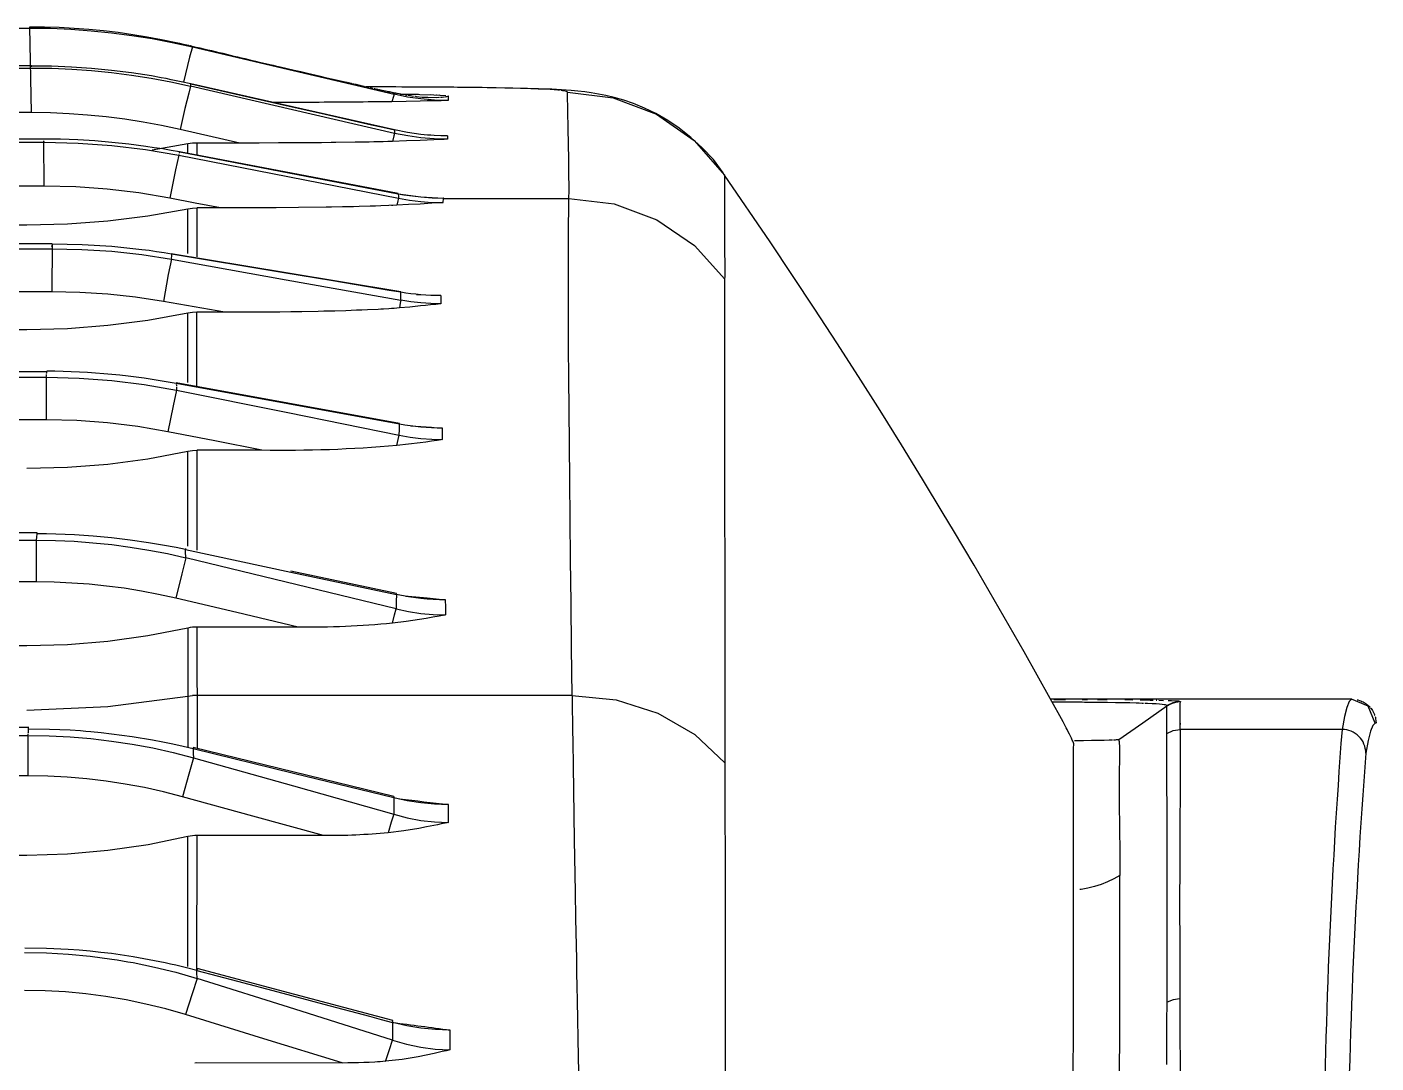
# Model space of a CAD drawing. Header units: millimetres. Extents: x 1291 to 5660, y 748 to 2981.
# Drawn here: x 2313.4 to 2370.5, y 1997 to 2040.8 of the extents above; entities that cross this region are included whole.
import ezdxf

# ---------------------------------------------------------------- set-up
doc = ezdxf.new("R2010")
doc.units = ezdxf.units.MM

msp = doc.modelspace()

# ---------------------------------------------------------------- linework, layer by layer
for p, q in [((2328.51, 2038.105), (2328.381, 2038.138)), ((2328.649, 2038.072), (2328.524, 2038.105)), ((2331.235, 2037.87), (2331.121, 2037.845)), ((2314.156, 2034.074), (2314.145, 2035.989)), ((2320.231, 2015.378), (2320.231, 2010.36)), ((2320.62, 2015.422), (2320.623, 2010.294))]:
    msp.add_line(p, q)
for points in [[(1596.518, 2040.764), (2313.551, 2040.764), (2314.421, 2040.753), (2315.286, 2040.713), (2316.152, 2040.651), (2317.01, 2040.566), (2317.869, 2040.453), (2318.723, 2040.317), (2319.574, 2040.156), (2320.425, 2039.968), (2324.687, 2038.963), (2328.953, 2037.962), (2328.953, 2038.006), (2328.935, 2038.013), (2328.92, 2038.013), (2328.902, 2038.021)], [(2313.625, 2037.184), (2313.551, 2040.801), (2313.548, 2040.808)], [(2320.271, 2040.02), (2320.231, 2040.031), (2320.194, 2040.038), (2320.117, 2040.053), (2320.044, 2040.071), (2319.89, 2040.104), (2319.739, 2040.137), (2319.127, 2040.262), (2318.514, 2040.379), (2317.902, 2040.478), (2317.285, 2040.57), (2316.665, 2040.64), (2316.042, 2040.695), (2315.422, 2040.746), (2314.798, 2040.779), (2314.175, 2040.797), (2313.548, 2040.805)], [(2320.425, 2039.968), (2320.3, 2039.525), (2320.047, 2038.472)], [(2320.421, 2039.965), (2320.421, 2039.987), (2320.385, 2039.998), (2320.344, 2040.005), (2320.308, 2040.012)], [(2326.885, 2038.472), (2326.632, 2038.531), (2326.375, 2038.586), (2326.111, 2038.648), (2325.847, 2038.707), (2325.296, 2038.839), (2325.014, 2038.905), (2324.728, 2038.971), (2324.434, 2039.037), (2324.141, 2039.106), (2323.998, 2039.139), (2323.851, 2039.172), (2323.704, 2039.213), (2323.264, 2039.312), (2323.114, 2039.349), (2322.963, 2039.382), (2322.809, 2039.422), (2322.659, 2039.455), (2322.505, 2039.495), (2322.351, 2039.528), (2322.193, 2039.565), (2322.039, 2039.605), (2321.881, 2039.638), (2321.724, 2039.679), (2321.562, 2039.715), (2321.405, 2039.756), (2321.243, 2039.796), (2321.082, 2039.829), (2320.917, 2039.869), (2320.755, 2039.906), (2320.587, 2039.946), (2320.421, 2039.987)], [(2313.617, 2039.161), (1596.03, 2039.154), (1595.601, 2039.147), (1595.388, 2039.136), (1595.175, 2039.128), (1594.966, 2039.121), (1593.902, 2039.048), (1593.059, 2038.971), (1592.637, 2038.919), (1592.215, 2038.861), (1591.793, 2038.798), (1591.375, 2038.736), (1590.539, 2038.578), (1589.706, 2038.402), (1585.4, 2037.43), (1581.097, 2036.454), (1580.818, 2036.396), (1580.4, 2036.319), (1580.261, 2036.297), (1580.118, 2036.278), (1579.978, 2036.26), (1579.413, 2036.22), (1578.848, 2036.198)], [(1590.164, 2036.476), (1589.959, 2037.353), (1589.798, 2038.01), (1589.717, 2038.303), (1590.55, 2038.483), (1591.382, 2038.641), (1592.219, 2038.769), (1593.059, 2038.879), (1593.902, 2038.963), (1594.746, 2039.022), (1595.593, 2039.059), (1596.444, 2039.07), (2313.625, 2039.07), (2314.476, 2039.059), (2315.323, 2039.022), (2316.167, 2038.963), (2317.01, 2038.879), (2317.85, 2038.769), (2318.686, 2038.641), (2319.519, 2038.483), (2320.352, 2038.303), (2320.271, 2038.01), (2320.11, 2037.353), (2319.904, 2036.476)], [(2331.22, 2036.198), (2330.938, 2036.201), (2330.655, 2036.22), (2330.512, 2036.227), (2330.373, 2036.238), (2330.23, 2036.245), (2330.091, 2036.26), (2329.529, 2036.344), (2328.972, 2036.454), (2324.665, 2037.43), (2320.363, 2038.402), (2319.948, 2038.494), (2319.53, 2038.578), (2319.321, 2038.622), (2319.112, 2038.655), (2318.694, 2038.736), (2317.854, 2038.861), (2317.01, 2038.971), (2316.588, 2039.011), (2316.167, 2039.048), (2315.741, 2039.081), (2315.316, 2039.106), (2314.465, 2039.147), (2313.614, 2039.154)], [(2313.621, 2039.121), (2313.617, 2039.136)], [(2320.355, 2038.34), (2320.359, 2038.355), (2320.363, 2038.38), (2320.363, 2038.402), (2324.082, 2037.559), (2326.041, 2037.118), (2327.996, 2036.675), (2328.484, 2036.564), (2328.972, 2036.451), (2328.975, 2036.381), (2328.979, 2036.308), (2328.942, 2036.201), (2328.884, 2035.967), (2328.689, 2035.963), (2328.495, 2035.956), (2328.396, 2035.956), (2328.198, 2035.948), (2328.099, 2035.948), (2327.901, 2035.941), (2327.703, 2035.937), (2327.501, 2035.934), (2327.303, 2035.934), (2326.496, 2035.919), (2326.294, 2035.919), (2325.891, 2035.912), (2325.689, 2035.912), (2324.875, 2035.904), (2324.471, 2035.904), (2324.064, 2035.901), (2323.25, 2035.897), (2320.62, 2035.897), (2320.425, 2035.886), (2320.231, 2035.86), (2318.719, 2035.592)], [(2320.352, 2038.318), (2320.355, 2038.329)], [(2331.22, 2036.201), (2331.22, 2036.128), (2331.217, 2036.055), (2330.652, 2036.069), (2330.091, 2036.117), (2329.533, 2036.198), (2328.979, 2036.308), (2320.352, 2038.303)], [(2326.951, 2038.454), (2326.929, 2038.461), (2326.907, 2038.465)], [(2326.998, 2038.446), (2326.976, 2038.454)], [(2327.284, 2038.38), (2327.262, 2038.388), (2327.24, 2038.388), (2327.218, 2038.395), (2327.174, 2038.402), (2327.152, 2038.413), (2327.02, 2038.439)], [(2327.064, 2038.428), (2327.042, 2038.439)], [(2327.13, 2038.413), (2327.086, 2038.428)], [(2327.516, 2038.329), (2327.497, 2038.329), (2327.347, 2038.369), (2327.328, 2038.369), (2327.306, 2038.373)], [(2327.56, 2038.314), (2327.538, 2038.321), (2327.413, 2038.355)], [(2327.475, 2038.336), (2327.453, 2038.34), (2327.435, 2038.347)], [(2327.684, 2038.288), (2327.662, 2038.296), (2327.64, 2038.296), (2327.622, 2038.303), (2327.6, 2038.307), (2327.582, 2038.31)], [(2327.886, 2038.244), (2327.864, 2038.248), (2327.846, 2038.255), (2327.725, 2038.277), (2327.703, 2038.288)], [(2329.687, 2038.263), (2327.761, 2038.27)], [(2342.881, 2034.609), (2342.87, 2034.62), (2342.866, 2034.635), (2342.459, 2035.196), (2341.979, 2035.695), (2341.509, 2036.128), (2341.01, 2036.528), (2340.526, 2036.854), (2340.02, 2037.144), (2339.55, 2037.371), (2339.077, 2037.57), (2338.663, 2037.713), (2338.256, 2037.823), (2337.914, 2037.911), (2337.599, 2037.969), (2337.295, 2038.021), (2337.023, 2038.061), (2336.722, 2038.094), (2336.447, 2038.12), (2336.04, 2038.145), (2335.626, 2038.171), (2335.064, 2038.189), (2334.441, 2038.211), (2333.803, 2038.222), (2333.106, 2038.237), (2332.324, 2038.244), (2331.488, 2038.255), (2330.604, 2038.263), (2329.284, 2038.266), (2329.034, 2038.27), (2328.282, 2038.27), (2327.776, 2038.274)], [(2327.824, 2038.255), (2327.805, 2038.263), (2327.783, 2038.27)], [(2327.945, 2038.23), (2327.926, 2038.237)], [(2328.062, 2038.204), (2328.044, 2038.211), (2328.022, 2038.211), (2328.003, 2038.215), (2327.985, 2038.222), (2327.963, 2038.23)], [(2328.139, 2038.186), (2328.121, 2038.189), (2328.099, 2038.197)], [(2328.194, 2038.178), (2328.176, 2038.178), (2328.157, 2038.186)], [(2335.002, 2038.186), (2334.936, 2038.189), (2334.874, 2038.189), (2334.738, 2038.197), (2334.599, 2038.2), (2334.301, 2038.208), (2333.979, 2038.215), (2333.638, 2038.222), (2333.274, 2038.23), (2333.179, 2038.233), (2332.985, 2038.233), (2332.886, 2038.237), (2332.684, 2038.241), (2332.482, 2038.241), (2332.064, 2038.248), (2331.631, 2038.252), (2331.187, 2038.255), (2330.729, 2038.259), (2330.259, 2038.263), (2329.775, 2038.266)], [(2335.948, 2038.127), (2335.879, 2038.134), (2335.728, 2038.145), (2335.552, 2038.16), (2335.351, 2038.171), (2335.123, 2038.182), (2335.064, 2038.182), (2335.031, 2038.186)], [(2331.242, 2037.694), (2331.096, 2037.694), (2330.949, 2037.687), (2330.802, 2037.687), (2330.655, 2037.68), (2330.358, 2037.68), (2330.061, 2037.669), (2329.463, 2037.661), (2328.862, 2037.647), (2328.664, 2037.647), (2328.462, 2037.639), (2328.26, 2037.636), (2327.857, 2037.636), (2327.651, 2037.628), (2327.24, 2037.628), (2326.83, 2037.621), (2325.997, 2037.621), (2325.792, 2037.614), (2324.332, 2037.614), (2323.917, 2037.606), (2323.866, 2037.606)], [(2328.289, 2038.153), (2328.271, 2038.156), (2328.253, 2038.164), (2328.231, 2038.171)], [(2329.093, 2037.98), (2329.085, 2037.988), (2329.067, 2037.995), (2329.03, 2038.002), (2328.983, 2038.013), (2328.763, 2038.061), (2328.667, 2038.079), (2328.275, 2038.153)], [(2328.363, 2038.138), (2328.345, 2038.145), (2328.326, 2038.145)], [(2328.455, 2038.12), (2328.436, 2038.12), (2328.418, 2038.123)], [(2328.579, 2038.094), (2328.561, 2038.094), (2328.543, 2038.098)], [(2328.7, 2038.061), (2328.682, 2038.065), (2328.667, 2038.072)], [(2328.77, 2038.046), (2328.752, 2038.054), (2328.737, 2038.054), (2328.719, 2038.061)], [(2328.821, 2038.035), (2328.803, 2038.039)], [(2328.924, 2038.028), (2328.851, 2038.039)], [(2331.231, 2037.896), (2331.235, 2037.889), (2331.246, 2037.889), (2331.242, 2037.694), (2330.666, 2037.713), (2330.091, 2037.764), (2329.518, 2037.845), (2328.953, 2037.962), (2328.924, 2037.87), (2328.862, 2037.647)], [(2329.372, 2037.936), (2329.166, 2037.973), (2328.953, 2038.013)], [(2329.21, 2037.969), (2329.324, 2037.969), (2329.405, 2037.962), (2329.984, 2037.962), (2330.05, 2037.955), (2330.633, 2037.944), (2330.641, 2037.94), (2331.14, 2037.911)], [(2329.489, 2037.914), (2329.474, 2037.922), (2329.423, 2037.929)], [(2329.504, 2037.911), (2329.5, 2037.914)], [(2329.775, 2037.87), (2329.709, 2037.881), (2329.643, 2037.896), (2329.595, 2037.903), (2329.544, 2037.911)], [(2329.841, 2037.863), (2329.834, 2037.87)], [(2330.872, 2037.819), (2330.406, 2037.812), (2330.38, 2037.819), (2330.149, 2037.83), (2329.903, 2037.856), (2329.881, 2037.863)], [(2330.377, 2037.955), (2330.388, 2037.947)], [(2330.501, 2037.947), (2330.509, 2037.944)], [(2330.736, 2037.94), (2330.743, 2037.936)], [(2330.813, 2037.819), (2330.769, 2037.812)], [(2330.879, 2037.936), (2330.886, 2037.929)], [(2331.052, 2037.837), (2330.993, 2037.83), (2330.927, 2037.823), (2330.916, 2037.819)], [(2330.997, 2037.929), (2331, 2037.922)], [(2331.103, 2037.845), (2331.088, 2037.837)], [(2331.114, 2037.914), (2331.118, 2037.911)], [(2331.169, 2037.852), (2331.158, 2037.848), (2331.143, 2037.845)], [(2331.246, 2037.87), (2331.242, 2037.859)], [(2336.29, 2038.046), (2336.279, 2038.061), (2336.246, 2038.079), (2336.19, 2038.094), (2336.11, 2038.109), (2336.088, 2038.112), (2336.062, 2038.116), (2336.036, 2038.116), (2336.007, 2038.12)], [(2336.491, 2012.531), (2336.462, 2014.538), (2336.436, 2016.449), (2336.414, 2018.265), (2336.396, 2019.988), (2336.381, 2021.624), (2336.367, 2023.165), (2336.356, 2024.614), (2336.345, 2025.975), (2336.337, 2027.244), (2336.33, 2028.418), (2336.326, 2029.507), (2336.326, 2031.404), (2336.33, 2031.822), (2336.334, 2032.214), (2336.334, 2032.585), (2336.341, 2032.933), (2336.341, 2033.256), (2336.345, 2033.406), (2336.348, 2033.553), (2336.348, 2033.667), (2336.352, 2033.777), (2336.352, 2034.206), (2336.348, 2034.415), (2336.348, 2034.617), (2336.345, 2034.811), (2336.345, 2035.006), (2336.341, 2035.189), (2336.33, 2035.879), (2336.319, 2036.484), (2336.312, 2036.755), (2336.308, 2037.005), (2336.301, 2037.232), (2336.297, 2037.437), (2336.293, 2037.786), (2336.29, 2038.046), (2338.223, 2037.812), (2340.046, 2037.115), (2341.645, 2036.003), (2342.929, 2034.54), (2342.929, 2031.763), (2342.932, 2031.58), (2342.932, 2031.103), (2342.936, 2031), (2342.936, 2030.255), (2342.932, 2030.142), (2342.932, 2028.003), (2342.929, 2027.57), (2342.929, 2023.928), (2342.932, 2022.692), (2342.932, 2019.959), (2342.936, 2018.463), (2342.936, 2015.209), (2342.94, 2013.448), (2342.94, 2011.603), (2342.947, 2009.667), (2342.947, 2007.66), (2342.954, 2005.577), (2342.954, 1995.258)], [(2322.435, 2035.897), (2319.904, 2036.476), (2319.127, 2036.642), (2318.349, 2036.785), (2317.568, 2036.906), (2316.783, 2037.005), (2315.998, 2037.082), (2315.209, 2037.137), (2314.421, 2037.173), (2313.625, 2037.184), (1596.444, 2037.184), (1595.648, 2037.173), (1594.86, 2037.137), (1594.071, 2037.082), (1593.286, 2037.005), (1592.501, 2036.906), (1591.72, 2036.785), (1590.942, 2036.642), (1590.164, 2036.476), (1587.633, 2035.897)], [(2321.614, 2033.15), (2320.543, 2033.359), (2319.471, 2033.564), (2318.155, 2033.788), (2316.827, 2033.945), (2315.495, 2034.045), (2314.156, 2034.074), (1595.912, 2034.074), (1595.923, 2035.989), (1595.927, 2035.992)], [(1595.912, 2035.93), (2314.156, 2035.93), (2314.153, 2035.945), (2314.149, 2035.963)], [(2319.875, 2035.468), (2319.879, 2035.482), (2319.882, 2035.501), (2319.89, 2035.519), (2324.508, 2034.635), (2329.129, 2033.755), (2329.129, 2033.758), (2319.886, 2035.526), (2319.886, 2035.519), (2319.53, 2035.585), (2319.174, 2035.647), (2318.815, 2035.702), (2318.459, 2035.758), (2317.74, 2035.849), (2317.021, 2035.926), (2316.299, 2035.985), (2315.576, 2036.029), (2315.213, 2036.044), (2314.85, 2036.055), (2314.487, 2036.062), (1595.945, 2036.062), (1595.934, 2036.029), (1595.927, 2035.996)], [(2314.123, 2036.062), (2314.123, 2036.069)], [(2314.149, 2035.97), (2314.145, 2035.981)], [(2314.156, 2035.93), (2315.591, 2035.893), (2317.018, 2035.791), (2318.437, 2035.618), (2319.853, 2035.38), (2319.717, 2034.763), (2319.471, 2033.564)], [(2331.217, 2036.055), (2331.074, 2036.044), (2330.927, 2036.044), (2330.641, 2036.029), (2330.351, 2036.018), (2330.057, 2036.011), (2329.474, 2035.985), (2328.88, 2035.97)], [(2319.86, 2035.413), (2319.853, 2035.38), (2329.14, 2033.56), (2329.115, 2033.458), (2329.071, 2033.267)], [(2320.231, 2035.468), (2320.231, 2035.86)], [(2320.62, 2035.897), (2320.62, 2035.405)], [(2357.689, 2010.503), (2357.682, 2010.529), (2357.667, 2010.562), (2357.652, 2010.595), (2357.634, 2010.635), (2357.594, 2010.719), (2357.542, 2010.829), (2357.513, 2010.888), (2357.447, 2011.013), (2357.41, 2011.086), (2357.374, 2011.163), (2357.33, 2011.244), (2357.289, 2011.321), (2357.245, 2011.413), (2355.595, 2014.373), (2353.907, 2017.307), (2353.478, 2018.041), (2353.045, 2018.774), (2352.612, 2019.504), (2352.176, 2020.231), (2351.296, 2021.683), (2350.408, 2023.132), (2349.506, 2024.577), (2348.596, 2026.015), (2347.675, 2027.449), (2346.747, 2028.876), (2344.858, 2031.719), (2342.929, 2034.54)], [(2329.129, 2033.751), (2329.368, 2033.711), (2329.845, 2033.645), (2330.087, 2033.619), (2330.567, 2033.586), (2331.052, 2033.571), (2331.048, 2033.564), (2331.048, 2033.553), (2330.087, 2033.601), (2329.133, 2033.74), (2329.137, 2033.652), (2329.14, 2033.56), (2329.61, 2033.48), (2330.083, 2033.425), (2330.556, 2033.388), (2331.033, 2033.377), (2331.048, 2033.553), (2336.348, 2033.553), (2338.259, 2033.326), (2340.064, 2032.651), (2341.652, 2031.569), (2342.936, 2030.145)], [(2219.557, 2032.431), (2219.583, 2032.434), (2313.43, 2032.434), (2315.143, 2032.475), (2316.849, 2032.603), (2318.543, 2032.816), (2320.231, 2033.113), (2320.425, 2033.142), (2320.62, 2033.15), (2320.62, 2031.077)], [(2320.231, 2031.22), (2320.231, 2033.113)], [(2331.033, 2033.377), (2330.549, 2033.348), (2330.057, 2033.318), (2329.566, 2033.293), (2329.071, 2033.267), (2328.737, 2033.249), (2328.396, 2033.238), (2328.165, 2033.23), (2327.937, 2033.223), (2327.475, 2033.208), (2327.244, 2033.205), (2326.778, 2033.194), (2326.312, 2033.186), (2326.081, 2033.183), (2324.908, 2033.164), (2323.968, 2033.157), (2323.495, 2033.153), (2323.026, 2033.153), (2322.556, 2033.15), (2320.623, 2033.15)], [(2328.906, 2033.256), (2328.847, 2033.256)], [(1590.869, 2029.195), (1590.66, 2030.336), (1590.531, 2030.985), (1591.789, 2031.18), (1593.048, 2031.319), (1594.313, 2031.4), (1595.582, 2031.429), (2314.487, 2031.429), (2315.756, 2031.4), (2317.021, 2031.319), (2318.283, 2031.18), (2319.537, 2030.985), (2319.409, 2030.336), (2319.2, 2029.195)], [(2314.49, 2031.635), (1595.579, 2031.635)], [(2319.537, 2031.202), (2319.226, 2031.253), (2318.91, 2031.301), (2318.595, 2031.345), (2318.283, 2031.385), (2317.652, 2031.455), (2317.021, 2031.514), (2315.759, 2031.594), (2314.49, 2031.62), (2314.487, 2029.606)], [(2314.487, 2031.525), (2314.49, 2031.572)], [(2329.247, 2029.599), (2324.39, 2030.406), (2319.534, 2031.216), (2319.537, 2031.213)], [(2330.93, 2029.445), (2330.93, 2029.096), (2330.509, 2029.107), (2330.087, 2029.137), (2329.665, 2029.184), (2329.247, 2029.25), (2329.247, 2029.584), (2328.752, 2029.665), (2328.256, 2029.749), (2326.279, 2030.079), (2324.299, 2030.409), (2319.537, 2031.202), (2319.537, 2031.095), (2319.534, 2031.04), (2319.537, 2030.985), (2324.394, 2030.116), (2329.247, 2029.25), (2329.218, 2029.118), (2329.177, 2028.924)], [(2321.804, 2028.737), (2320.502, 2028.968), (2319.2, 2029.195), (2318.026, 2029.375), (2316.852, 2029.503), (2315.671, 2029.58), (2314.487, 2029.606), (1595.582, 2029.606), (1594.397, 2029.58), (1593.216, 2029.503), (1592.039, 2029.375), (1590.869, 2029.195), (1589.567, 2028.968), (1588.264, 2028.737)], [(2330.93, 2029.096), (2330.718, 2029.074), (2330.608, 2029.063), (2330.501, 2029.049), (2330.281, 2029.027), (2330.065, 2029.005), (2329.625, 2028.961), (2329.181, 2028.924), (2328.961, 2028.902), (2328.847, 2028.895), (2328.737, 2028.887), (2328.51, 2028.873), (2328.396, 2028.869), (2328.282, 2028.862), (2327.827, 2028.84), (2327.596, 2028.829), (2327.369, 2028.821), (2326.91, 2028.803), (2326.448, 2028.792), (2326.217, 2028.785), (2325.986, 2028.781), (2325.751, 2028.774), (2325.058, 2028.763), (2324.592, 2028.755), (2324.13, 2028.748), (2323.198, 2028.741), (2322.736, 2028.741), (2322.27, 2028.737), (2320.623, 2028.737)], [(2329.907, 2029.496), (2330.079, 2029.489), (2330.509, 2029.467), (2330.93, 2029.445), (2330.509, 2029.452), (2330.087, 2029.478), (2329.874, 2029.5), (2329.665, 2029.522), (2329.456, 2029.551), (2329.247, 2029.584)], [(2320.62, 2025.604), (2320.62, 2028.737), (2320.425, 2028.73), (2320.231, 2028.696), (2318.543, 2028.392), (2316.849, 2028.172), (2315.143, 2028.04), (2313.43, 2028), (2219.583, 2028), (2219.583, 2026.261)], [(2320.231, 2025.773), (2320.231, 2028.696)], [(2314.263, 2026.162), (2314.266, 2026.18), (2314.266, 2026.221), (1595.454, 2026.221), (1595.109, 2026.213), (1594.768, 2026.202), (1594.423, 2026.191), (1593.733, 2026.151), (1593.051, 2026.096), (1592.365, 2026.026), (1591.683, 2025.942), (1591.342, 2025.894), (1591.001, 2025.843), (1590.663, 2025.784), (1590.322, 2025.725)], [(1595.817, 2025.993), (2314.252, 2025.993)], [(2314.252, 2026.026), (2314.255, 2026.059), (2314.259, 2026.088)], [(2314.252, 2024.192), (2314.252, 2025.993), (2315.638, 2025.956), (2317.018, 2025.854), (2318.393, 2025.685), (2319.758, 2025.447), (2319.615, 2024.775), (2319.391, 2023.686)], [(2314.259, 2026.118), (2314.263, 2026.14)], [(2329.665, 2023.935), (2330.083, 2023.906), (2330.314, 2023.888), (2330.542, 2023.873), (2330.773, 2023.855), (2331, 2023.84), (2330.542, 2023.847), (2330.087, 2023.88), (2329.859, 2023.902), (2329.632, 2023.932), (2329.405, 2023.965), (2329.181, 2024.001), (2329.181, 2024.031), (2324.46, 2024.893), (2319.743, 2025.751), (2319.747, 2025.744)], [(2319.747, 2025.692), (2319.75, 2025.656), (2319.75, 2025.623)], [(2319.754, 2025.586), (2319.758, 2025.516), (2319.758, 2025.447), (2324.467, 2024.497), (2329.173, 2023.543), (2329.628, 2023.458), (2330.087, 2023.4), (2330.545, 2023.367), (2331.008, 2023.352), (2331.004, 2023.598), (2331, 2023.84)], [(2323.356, 2022.905), (2321.375, 2023.297), (2319.391, 2023.686), (2318.118, 2023.906), (2316.834, 2024.064), (2315.547, 2024.159), (2314.252, 2024.192), (1595.817, 2024.192), (1594.526, 2024.159), (1593.235, 2024.064), (1591.954, 2023.906), (1590.678, 2023.686), (1588.694, 2023.297), (1586.713, 2022.905)], [(2331.008, 2023.352), (2330.831, 2023.326)], [(2313.43, 2022.138), (2315.143, 2022.182), (2316.849, 2022.318), (2318.543, 2022.545), (2320.231, 2022.861), (2320.425, 2022.894), (2320.62, 2022.905), (2320.62, 2018.675)], [(2320.231, 2018.84), (2320.231, 2022.861)], [(2320.128, 2018.745), (2320.132, 2018.734), (2320.128, 2018.701), (2319.743, 2018.782), (2319.16, 2018.892), (2318.576, 2018.991), (2317.795, 2019.104), (2317.01, 2019.196), (2316.225, 2019.27), (2315.437, 2019.321), (2315.04, 2019.339), (2314.648, 2019.354), (2314.252, 2019.361), (2313.856, 2019.365), (2313.856, 2019.405), (1596.213, 2019.405)], [(1596.213, 2019.365), (1596.224, 2019.229), (1596.231, 2019.097), (2313.837, 2019.097), (2313.848, 2019.229), (2313.856, 2019.365)], [(2313.837, 2017.329), (2313.837, 2019.097), (2314.633, 2019.082), (2315.429, 2019.049), (2316.222, 2018.991), (2317.014, 2018.91), (2317.802, 2018.804), (2318.584, 2018.679), (2319.369, 2018.529), (2320.146, 2018.356), (2320.143, 2018.441), (2320.139, 2018.529), (2320.132, 2018.617), (2320.132, 2018.657), (2320.128, 2018.701), (2324.592, 2017.747), (2329.052, 2016.797), (2329.049, 2016.496), (2329.045, 2016.199), (2320.146, 2018.356), (2319.974, 2017.67), (2319.725, 2016.643)], [(2329.449, 2016.735), (2329.555, 2016.728), (2330.347, 2016.651), (2330.608, 2016.625), (2331.136, 2016.574), (2330.872, 2016.577), (2330.611, 2016.588), (2330.479, 2016.596), (2330.347, 2016.607), (2330.219, 2016.618), (2330.087, 2016.629), (2329.57, 2016.698), (2329.052, 2016.797), (2329.056, 2016.827), (2329.056, 2016.841), (2324.592, 2017.791)], [(2324.897, 2015.422), (2322.311, 2016.034), (2319.725, 2016.643), (2318.998, 2016.805), (2318.268, 2016.944), (2317.535, 2017.061), (2316.801, 2017.157), (2316.064, 2017.234), (2315.323, 2017.285), (2314.582, 2017.318), (2313.837, 2017.329), (1596.231, 2017.329), (1595.487, 2017.318), (1594.746, 2017.285), (1594.005, 2017.234), (1593.268, 2017.157), (1592.534, 2017.061), (1591.8, 2016.944), (1591.07, 2016.805), (1590.344, 2016.643), (1587.758, 2016.034), (1585.172, 2015.422)], [(2328.887, 2015.583), (2328.979, 2015.939), (2329.045, 2016.199), (2329.566, 2016.086), (2330.087, 2016.001), (2330.611, 2015.954), (2331.143, 2015.935), (2331.14, 2016.258), (2331.136, 2016.574)], [(2331.107, 2015.928), (2331.074, 2015.924), (2331.041, 2015.917)], [(2313.43, 2011.904), (2316.845, 2012.054), (2320.231, 2012.495), (2320.425, 2012.52)], [(2320.62, 2012.531), (2320.425, 2012.524)], [(2336.803, 1994.756), (2336.755, 1997.224), (2336.711, 1999.623), (2336.697, 2000.214), (2336.686, 2000.797), (2336.678, 2001.377), (2336.667, 2001.956), (2336.645, 2003.093), (2336.627, 2004.216), (2336.587, 2006.402), (2336.554, 2008.518), (2336.543, 2009.549), (2336.521, 2010.562), (2336.513, 2011.06), (2336.51, 2011.556), (2336.502, 2011.801), (2336.502, 2012.168), (2336.495, 2012.289), (2336.495, 2012.531), (2320.623, 2012.531)], [(2336.491, 2012.528), (2338.351, 2012.344), (2340.104, 2011.779), (2341.667, 2010.87), (2342.943, 2009.67)], [(2369.453, 2012.37), (2356.695, 2012.37)], [(2360.645, 2012.19), (2360.587, 2012.194), (2360.466, 2012.198), (2360.337, 2012.201), (2360.07, 2012.209), (2359.776, 2012.212), (2359.457, 2012.22), (2359.116, 2012.223), (2358.749, 2012.231), (2358.357, 2012.234), (2358.151, 2012.234), (2358.049, 2012.238), (2357.726, 2012.238), (2357.506, 2012.242), (2356.783, 2012.245)], [(2356.853, 2012.363), (2357.348, 2012.359)], [(2358.045, 2012.359), (2358.272, 2012.355)], [(2358.705, 2012.355), (2359.112, 2012.352)], [(2361.632, 1996.92), (2361.636, 1997.822), (2361.636, 1998.699), (2361.64, 1999.546), (2361.643, 2000.735), (2361.643, 2001.861), (2361.647, 2002.4), (2361.647, 2005.727), (2361.643, 2006.138), (2361.643, 2007.092), (2361.64, 2007.271), (2361.64, 2007.95), (2361.636, 2008.562), (2361.636, 2008.845), (2361.632, 2009.109), (2361.632, 2009.479), (2361.629, 2009.597), (2361.629, 2011.027), (2361.632, 2011.134), (2361.636, 2011.501), (2361.632, 2011.581), (2361.632, 2011.655), (2361.629, 2011.787), (2361.629, 2011.992), (2361.625, 2012.069), (2360.62, 2011.358), (2359.607, 2010.65), (2359.593, 2010.653), (2359.571, 2010.653), (2359.538, 2010.65), (2359.494, 2010.646), (2359.439, 2010.642), (2359.373, 2010.639)], [(2359.861, 2012.352), (2360.194, 2012.344)], [(2360.502, 2012.344), (2360.789, 2012.337), (2360.924, 2012.333), (2361.049, 2012.33)], [(2361.629, 2012.106), (2361.625, 2012.109), (2361.621, 2012.109), (2361.603, 2012.117), (2361.581, 2012.124), (2361.518, 2012.135), (2361.43, 2012.146), (2361.317, 2012.157), (2361.174, 2012.168), (2361.005, 2012.176), (2360.807, 2012.183), (2360.781, 2012.187), (2360.73, 2012.187), (2360.701, 2012.19)], [(2361.174, 2012.33), (2361.203, 2012.326)], [(2361.287, 2012.326), (2361.496, 2012.319)], [(2361.629, 2010.917), (2361.9, 2011.046), (2362.193, 2011.09), (2362.19, 2011.2), (2362.193, 2011.959), (2362.197, 2012.076), (2362.201, 2012.172), (2362.204, 2012.253), (2362.05, 2012.238), (2361.9, 2012.205), (2361.757, 2012.146), (2361.625, 2012.069), (2361.636, 2012.091), (2361.632, 2012.098), (2361.904, 2012.231), (2362.201, 2012.275), (2362.208, 2012.271), (2362.208, 2012.264), (2362.204, 2012.256)], [(2361.636, 2012.098), (2361.632, 2012.102)], [(2361.68, 2012.319), (2361.83, 2012.311), (2361.955, 2012.304), (2362.058, 2012.297), (2362.131, 2012.293), (2362.157, 2012.286)], [(2370.439, 2011.361), (2370.146, 2012.073), (2369.434, 2012.37), (2369.339, 2012.271), (2369.24, 2012.025), (2369.141, 2011.633), (2369.038, 2011.09), (2362.193, 2011.09), (2362.197, 2011.038), (2362.201, 2010.983), (2362.201, 2009.413), (2362.197, 2009.285), (2362.197, 2008.731), (2362.19, 2008.115), (2362.186, 2007.433), (2362.186, 2007.249), (2362.182, 2007.066), (2362.182, 2006.684), (2362.179, 2006.288), (2362.175, 2005.877), (2362.175, 2005.004), (2362.171, 2004.069), (2362.171, 2003.068), (2362.175, 2002.547), (2362.175, 2000.885), (2362.179, 1999.697), (2362.182, 1998.853), (2362.186, 1997.98), (2362.19, 1997.078), (2362.193, 1996.15)], [(2362.179, 2012.286), (2362.186, 2012.278), (2362.204, 2012.278)], [(2369.673, 2012.344), (2369.68, 2012.344), (2369.706, 2012.341), (2369.783, 2012.319), (2369.83, 2012.3), (2369.874, 2012.278), (2369.926, 2012.256), (2369.973, 2012.234), (2369.992, 2012.22), (2370.014, 2012.205), (2370.032, 2012.19), (2370.058, 2012.176), (2370.131, 2012.113), (2370.208, 2012.047), (2370.223, 2012.029)], [(2370.234, 2012.01), (2370.256, 2011.988), (2370.267, 2011.97), (2370.3, 2011.93), (2370.326, 2011.889), (2370.366, 2011.809), (2370.406, 2011.721), (2370.417, 2011.699), (2370.425, 2011.677)], [(2370.439, 2011.633), (2370.45, 2011.589), (2370.458, 2011.541), (2370.472, 2011.449), (2370.476, 2011.358)], [(2313.504, 2011.167), (1596.569, 2011.167)], [(2325.964, 2006.6), (2322.982, 2007.425), (2320.003, 2008.243), (2319.2, 2008.452), (2318.397, 2008.628), (2317.586, 2008.779), (2316.775, 2008.904), (2315.957, 2009.003), (2315.136, 2009.069), (2314.314, 2009.113), (2313.485, 2009.127), (1596.584, 2009.127), (1596.58, 2010.936), (1596.569, 2011.104)], [(1596.584, 2010.837), (2313.485, 2010.837)], [(2313.485, 2010.862), (2313.489, 2010.888)], [(2313.485, 2009.127), (2313.485, 2010.837), (2314.373, 2010.818), (2315.257, 2010.778), (2316.134, 2010.705), (2317.01, 2010.595), (2317.88, 2010.463), (2318.749, 2010.305), (2319.611, 2010.11), (2320.469, 2009.894), (2320.271, 2009.204), (2320.003, 2008.243)], [(2313.489, 2010.936), (2313.493, 2010.98), (2313.493, 2011.02), (2313.496, 2011.06), (2313.5, 2011.104)], [(2328.946, 2008.254), (2320.465, 2010.33), (2320.465, 2010.312), (2320.462, 2010.268), (2320.033, 2010.367), (2319.603, 2010.463), (2319.391, 2010.507), (2319.174, 2010.551), (2318.742, 2010.631), (2317.876, 2010.778), (2317.007, 2010.895), (2316.57, 2010.943), (2316.134, 2010.987), (2315.917, 2011.005), (2315.697, 2011.024), (2315.257, 2011.053), (2314.38, 2011.09), (2313.5, 2011.104), (2313.5, 2011.167)], [(2361.632, 2010.862), (2361.629, 2010.914), (2361.9, 2011.046)], [(2361.629, 2010.745), (2361.632, 2010.804)], [(2361.632, 2011.185), (2361.636, 2011.233)], [(2362.193, 2011.354), (2362.19, 2011.303)], [(2328.946, 2008.258), (2328.946, 2008.236), (2328.942, 2008.192), (2324.702, 2009.226), (2320.458, 2010.268), (2320.465, 2010.077), (2320.469, 2009.894), (2324.706, 2008.702), (2328.939, 2007.502), (2328.836, 2007.169), (2328.708, 2006.717)], [(2357.656, 1991.113), (2357.66, 1991.664), (2357.663, 1992.746), (2357.667, 1993.787), (2357.671, 1994.796), (2357.671, 1995.779), (2357.674, 1996.256), (2357.674, 1997.18), (2357.678, 1997.639), (2357.678, 1998.516), (2357.682, 1998.941), (2357.682, 2000.955), (2357.685, 2001.692), (2357.685, 2003.398), (2357.689, 2003.71), (2357.689, 2007.521), (2357.685, 2008.016), (2357.685, 2009.703), (2357.689, 2009.912), (2357.689, 2010.338), (2357.693, 2010.43), (2357.693, 2010.503)], [(2359.186, 2010.631), (2358.984, 2010.628), (2358.745, 2010.624), (2358.448, 2010.617), (2358.107, 2010.613), (2357.726, 2010.609)], [(2359.336, 2010.639), (2359.296, 2010.635), (2359.208, 2010.635), (2359.197, 2010.631)], [(2359.607, 2010.65), (2359.615, 2010.529), (2359.618, 2010.474), (2359.622, 2010.408), (2359.622, 2010.334), (2359.626, 2010.158), (2359.626, 2009.931), (2359.622, 2009.799), (2359.622, 2009.648), (2359.618, 2009.479), (2359.615, 2009.292), (2359.611, 2009.083), (2359.611, 2008.584), (2359.615, 2008.295), (2359.615, 2007.979), (2359.618, 2007.634), (2359.622, 2007.26), (2359.629, 2006.857), (2359.637, 2005.951), (2359.644, 2004.913)], [(2359.611, 2010.595), (2359.615, 2010.576)], [(2331.261, 2007.158), (2331.257, 2007.535), (2331.257, 2007.91)], [(2320.62, 2000.849), (2320.616, 2000.893), (2322.333, 2000.441), (2324.046, 1999.983), (2325.982, 1999.466), (2327.919, 1998.956), (2328.407, 1998.824), (2328.891, 1998.692), (2328.887, 1998.648), (2328.887, 1997.947), (2324.757, 1999.257), (2320.623, 2000.559), (2320.623, 2000.639), (2320.62, 2000.724), (2320.623, 2006.6), (2320.524, 2006.596), (2320.425, 2006.589), (2320.33, 2006.574), (2320.234, 2006.556), (2318.551, 2006.211), (2316.856, 2005.962), (2315.15, 2005.811), (2313.43, 2005.76), (2219.594, 2005.76)], [(2320.231, 2001.065), (2320.231, 2006.552)], [(2359.395, 1970.088), (2359.402, 1970.8), (2359.409, 1971.379), (2359.417, 1971.955), (2359.428, 1973.092), (2359.442, 1974.215), (2359.49, 1978.532), (2359.53, 1982.578), (2359.563, 1986.352), (2359.593, 1989.855), (2359.615, 1993.087), (2359.629, 1996.036), (2359.64, 1998.699), (2359.648, 2001.072), (2359.648, 2003.145), (2359.644, 2004.913), (2359.391, 2004.77), (2359.127, 2004.641), (2358.855, 2004.535), (2358.577, 2004.443), (2358.294, 2004.374), (2358.004, 2004.322), (2357.946, 2004.315)], [(2320.627, 2000.955), (2320.62, 2000.893), (2320.172, 2001.006), (2319.725, 2001.116), (2319.501, 2001.164), (2319.277, 2001.215), (2319.05, 2001.263), (2318.826, 2001.307), (2317.92, 2001.468), (2317.01, 2001.604), (2316.552, 2001.659), (2316.097, 2001.707), (2315.638, 2001.747), (2315.176, 2001.784), (2314.255, 2001.828), (2313.335, 2001.843)], [(2313.327, 2001.648), (2314.259, 2001.633), (2315.183, 2001.582), (2316.1, 2001.498), (2317.014, 2001.373), (2317.245, 2001.34), (2317.472, 2001.3), (2317.696, 2001.259), (2317.924, 2001.223), (2318.378, 2001.135), (2318.83, 2001.032), (2319.728, 2000.816), (2320.623, 2000.559), (2320.41, 1999.898), (2320.135, 1999.029), (2319.303, 1999.264), (2318.463, 1999.473), (2317.619, 1999.649), (2316.768, 1999.792), (2315.917, 1999.906), (2315.059, 1999.983), (2314.197, 2000.038), (2313.327, 2000.049)], [(2328.891, 1998.692), (2328.898, 1998.758), (2328.898, 1998.783), (2324.764, 1999.88), (2320.627, 2000.981)], [(2362.179, 1999.697), (2361.9, 1999.656), (2361.64, 1999.546)], [(2326.764, 1996.979), (2323.451, 1998.006), (2320.135, 1999.029)], [(2331.316, 1998.376), (2331.316, 1997.54), (2331.151, 1997.5), (2331.066, 1997.478), (2330.986, 1997.459), (2330.817, 1997.419), (2330.652, 1997.382), (2330.318, 1997.309), (2329.977, 1997.243), (2329.291, 1997.133), (2328.59, 1997.052), (2328.363, 1997.03), (2328.249, 1997.023), (2328.139, 1997.015), (2327.908, 1997.001), (2327.681, 1996.993), (2327.449, 1996.986), (2327.222, 1996.979), (2326.998, 1996.979), (2326.764, 1996.975), (2320.62, 1996.979), (2320.524, 1996.975)], [(2328.59, 1997.048), (2328.755, 1997.555), (2328.887, 1997.947), (2329.482, 1997.775), (2330.083, 1997.646), (2330.696, 1997.566), (2331.312, 1997.54)], [(2331.275, 1997.529), (2331.231, 1997.518), (2331.191, 1997.511)]]:
    msp.add_lwpolyline(points)
for points in [[(2329.074, 2023.099), (2329.133, 2023.359), (2329.173, 2023.543), (2329.177, 2023.774), (2329.181, 2024.001), (2319.747, 2025.725, 0.044843), (2314.27, 2026.246)], [(2330.949, 2023.345), (2330.773, 2023.315), (2330.652, 2023.301), (2330.534, 2023.282), (2330.292, 2023.249), (2330.054, 2023.216), (2329.566, 2023.154), (2329.074, 2023.099, -0.026097), (2323.356, 2022.901), (2320.623, 2022.901)], [(2331.143, 2015.935), (2331.004, 2015.91), (2330.934, 2015.895), (2330.868, 2015.884), (2330.589, 2015.833), (2330.311, 2015.785), (2330.032, 2015.741), (2329.463, 2015.657), (2328.887, 2015.583, -0.029228), (2324.897, 2015.418), (2320.521, 2015.418), (2320.425, 2015.411), (2320.326, 2015.396), (2320.231, 2015.378), (2318.547, 2015.048), (2316.852, 2014.813), (2315.143, 2014.67), (2313.43, 2014.622), (2219.583, 2014.622), (2219.531, 2014.618)], [(2370.472, 2011.358), (2370.458, 2011.361), (2370.439, 2011.358), (2370.344, 2011.262), (2370.245, 2011.016), (2370.146, 2010.624), (2370.043, 2010.085, 0.416058), (2369.038, 2011.09, 0.017226), (2368.253, 1992.144, 0.002572), (2367.45, 1947.915, -0.402698)], [(2328.942, 2008.192), (2328.939, 2007.851), (2328.939, 2007.502), (2329.507, 2007.352), (2330.087, 2007.242), (2330.67, 2007.183), (2331.257, 2007.158), (2331.224, 2007.15), (2331.184, 2007.139), (2331.14, 2007.132), (2331.103, 2007.125), (2331.026, 2007.106), (2330.949, 2007.092), (2330.791, 2007.059), (2330.641, 2007.026), (2330.325, 2006.963), (2330.006, 2006.905), (2329.361, 2006.805), (2328.708, 2006.721, -0.027627), (2325.964, 2006.6), (2320.62, 2006.6)], [(2329.181, 2008.152, -0.001564), (2331.257, 2007.91), (2330.964, 2007.913), (2330.67, 2007.928), (2330.527, 2007.939), (2330.38, 2007.95), (2330.237, 2007.965), (2330.091, 2007.979), (2329.515, 2008.067), (2328.946, 2008.192)]]:
    msp.add_lwpolyline(points, format="xyb")
msp.add_lwpolyline([(2331.316, 1998.373), (2331.008, 1998.38), (2330.703, 1998.395), (2330.549, 1998.406), (2330.395, 1998.42), (2330.245, 1998.435), (2330.091, 1998.453), (2329.489, 1998.556), (2328.891, 1998.695, -0.00147)], format="xyb", close=True)
msp.add_arc((2644.633, 1989.154), 275.386, 175.64177, 179.57244)

doc.saveas('drawing.dxf')
